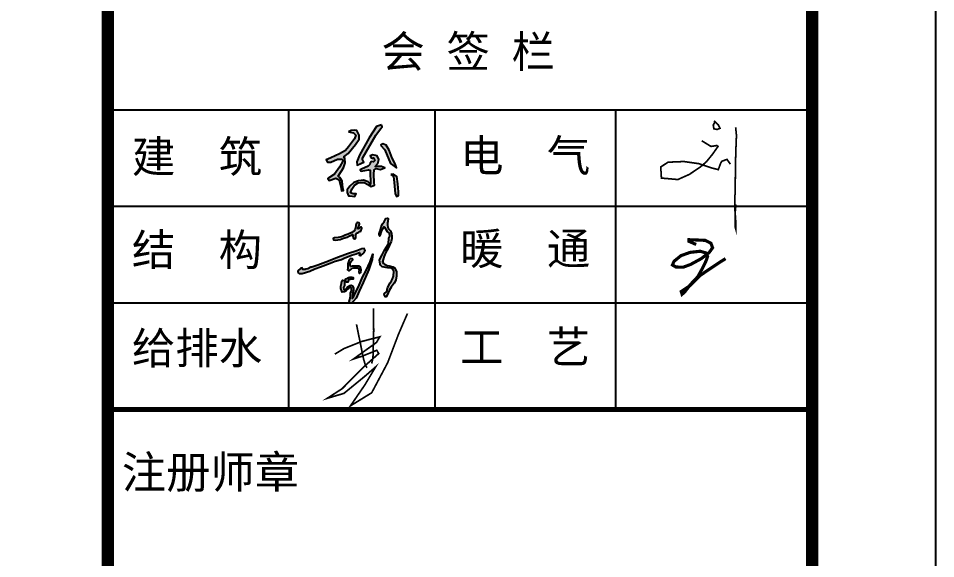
# Model space of a CAD drawing. Extents: x 69728788 to 150676229, y 20327566 to 43663798.
# Drawn here: x 75482200 to 75489625, y 20704966 to 20709343 of the extents above; entities that cross this region are included whole.
import ezdxf

# ---------------------------------------------------------------- set-up
doc = ezdxf.new("R2010")
doc.units = 0
doc.header["$LTSCALE"] = 1000
doc.header["$MEASUREMENT"] = 0
doc.layers.get('0').update_dxf_attribs({"linetype": 'CONTINUOUS'})
doc.layers.add('PUB_TITLE', color=4, linetype='CONTINUOUS')
doc.layers.add('图框', color=253, linetype='CONTINUOUS')
doc.styles.add('STYLE-黑体', font='simhei.ttf')
doc.styles.add('黑体', font='simhei.ttf', dxfattribs={"width": 0.6, "height": 4.3})

msp = doc.modelspace()

# ---------------------------------------------------------------- hatches: boundary and pattern name
h = msp.add_hatch(color=256)
h.paths.add_polyline_path([(75485214.1, 20708078.5), (75485237.8, 20708061.8), (75485241.7, 20708013.7), (75485250, 20707923.3), (75485261.4, 20707899.2), (75485277.2, 20707908), (75485277.2, 20707938.6), (75485270.6, 20708002.1), (75485262.7, 20708060.3), (75485236.9, 20708080.9)])
h.paths.add_polyline_path([(75485132.8, 20708316.5), (75485167.7, 20708278.7), (75485213, 20708165.9), (75485260.7, 20708131.7), (75485249.6, 20708163.5), (75485225, 20708210.7), (75485200.3, 20708275.6), (75485178.1, 20708314.5), (75485150.3, 20708325.2)])
h.paths.add_polyline_path([(75485060, 20708208.4), (75485075.9, 20708213.1), (75485086.2, 20708191.7), (75485074.3, 20708181.4), (75485059.2, 20708184.1), (75485048.9, 20708168.3), (75485045.7, 20708157.6), (75485032.2, 20708144.5), (75484977, 20708122.2), (75484965.9, 20708116.7), (75484975.8, 20708106), (75485033, 20708116.7), (75485047.3, 20708113.5), (75485046.5, 20708092.5), (75485049.7, 20708015.6), (75485049.3, 20707999.8), (75485031, 20708018), (75484994.1, 20708032.3), (75484953.2, 20708027.5), (75484914.7, 20708013.6), (75484883.7, 20707983.9), (75484861.4, 20707952.9), (75484862.2, 20707930.7), (75484871.8, 20707906.1), (75484884.5, 20707906.1), (75484923.8, 20707899.7), (75484934.5, 20707920.8), (75484909.5, 20707920.8), (75484889.6, 20707928.3), (75484899.2, 20707958.5), (75484922.2, 20707991), (75484951.2, 20708009.3), (75484974.6, 20708012.8), (75484998.1, 20708014), (75485029.4, 20707996.2), (75485056.4, 20707979.9), (75485082.7, 20707991.4), (75485080.7, 20708012.5), (75485077.1, 20708081.1), (75485079.5, 20708116.8), (75485097.4, 20708125.8), (75485127.6, 20708119.4), (75485165.3, 20708131.3), (75485139.5, 20708141.3), (75485087.5, 20708142.9), (75485108.9, 20708167.9), (75485117.7, 20708198), (75485104.5, 20708229.8), (75485070, 20708238.1), (75485048.9, 20708227.8)])
h.paths.add_polyline_path([(75485140.1, 20708481), (75485099.6, 20708466.8), (75485040.9, 20708375.2), (75484960.4, 20708233.9), (75484939.6, 20708179.7), (75484941.7, 20708154.5), (75484978.1, 20708169.6), (75484995.5, 20708176.9), (75484985.7, 20708199), (75484985.2, 20708211.1), (75485093.6, 20708397.5), (75485132, 20708447.6), (75485145.9, 20708464.3)])
h.paths.add_polyline_path([(75484872.6, 20708424.1), (75484913.4, 20708415.9), (75484931.8, 20708396.4), (75484919.8, 20708367.9), (75484871.6, 20708301.5), (75484849.3, 20708272.2), (75484799.6, 20708245.4), (75484730.6, 20708211.5), (75484690.9, 20708196.3), (75484701.4, 20708176.4), (75484728.9, 20708176.4), (75484782.7, 20708202.7), (75484817.8, 20708202.7), (75484828, 20708190.1), (75484800.2, 20708138), (75484757.9, 20708080), (75484704.6, 20708045.7), (75484717.1, 20708028.4), (75484770.8, 20708047.3), (75484797, 20708035.3), (75484809.9, 20707977.4), (75484815.6, 20707944.8), (75484831.3, 20707948.8), (75484825.7, 20707968.1), (75484820.8, 20708022.9), (75484802.7, 20708052.4), (75484789, 20708065.3), (75484833, 20708132.9), (75484845.9, 20708171.6), (75484843, 20708207.4), (75484833.4, 20708220.7), (75484870.9, 20708248.9), (75484928.2, 20708320.2), (75484958.5, 20708363.7), (75484958.5, 20708395.9), (75484939.1, 20708434.2), (75484921, 20708437.9), (75484893.1, 20708434.6)])
h = msp.add_hatch(color=256)
h.paths.add_polyline_path([(75484600.1, 20707313.3), (75484645.4, 20707329.5), (75484724.9, 20707358.3), (75484765.4, 20707376.1), (75484814.8, 20707389.2), (75484842.8, 20707404.1), (75484876.8, 20707415.4), (75484897.6, 20707423.2), (75484934.7, 20707436.5), (75484952.7, 20707443.6), (75484962.7, 20707445.6), (75484964.4, 20707434.8), (75484959.8, 20707423.9), (75484969, 20707421.4), (75484974.4, 20707423.5), (75484989.8, 20707434.4), (75484998.6, 20707446.1), (75485007.8, 20707462.7), (75484999.9, 20707477.3), (75484981.5, 20707474.4), (75484940.1, 20707459.8), (75484863.3, 20707434), (75484769.6, 20707399.2), (75484710.8, 20707376.7), (75484624.2, 20707344.7), (75484574.3, 20707326.3), (75484567.3, 20707327.9), (75484542.7, 20707314.5), (75484526.2, 20707310.8), (75484522.5, 20707307.5), (75484502.7, 20707307.5), (75484501, 20707316.5), (75484497.3, 20707322.6), (75484486.9, 20707319.1), (75484481.5, 20707313.9), (75484464.5, 20707300.5), (75484461.7, 20707292.5), (75484464.3, 20707281.7), (75484473.7, 20707275.3), (75484496.6, 20707275.3), (75484558.2, 20707295.8)])
h.paths.add_polyline_path([(75484937.3, 20707602.6), (75484945.6, 20707606.6), (75484957, 20707609.8), (75484965.2, 20707615.6), (75484971.8, 20707619.7), (75484974.2, 20707625.7), (75484978.6, 20707631.2), (75484979.9, 20707643.3), (75484972.7, 20707653.2), (75484965.6, 20707649.7), (75484958.8, 20707641.7), (75484951.5, 20707636.9), (75484947.4, 20707645.5), (75484950.9, 20707650.5), (75484954.8, 20707658.1), (75484959.6, 20707666.8), (75484962.2, 20707674.2), (75484962.2, 20707681.5), (75484960, 20707686.8), (75484948.5, 20707688.1), (75484940.9, 20707687.2), (75484938.3, 20707683.1), (75484935.7, 20707675.9), (75484932.8, 20707668.9), (75484931.8, 20707658.3), (75484930.2, 20707649.6), (75484926.8, 20707636.1), (75484925, 20707626.5), (75484919.1, 20707618.7), (75484911.5, 20707615.9), (75484898.7, 20707607.2), (75484870.2, 20707595.1), (75484845.3, 20707586.1), (75484829.9, 20707579), (75484814.5, 20707572.8), (75484788.8, 20707567.2), (75484760.1, 20707565.1), (75484748.7, 20707560.6), (75484750.3, 20707548.8), (75484768.3, 20707546.7), (75484804.3, 20707552.5), (75484833.1, 20707562.3), (75484861.9, 20707570.8), (75484879.5, 20707580.6), (75484896.9, 20707587.1), (75484905.7, 20707590.8), (75484909.4, 20707587), (75484908.5, 20707578), (75484910.3, 20707566.7), (75484915.3, 20707558.4), (75484921.3, 20707557.2), (75484929.2, 20707560.7), (75484932.2, 20707567.5), (75484932.2, 20707581.4), (75484932.6, 20707593.9)])
h.paths.add_polyline_path([(75484887.5, 20707331.8), (75484886.7, 20707344.6), (75484886.4, 20707361.7), (75484893.8, 20707372.4), (75484906.8, 20707385.4), (75484904.8, 20707394.5), (75484889, 20707396.8), (75484878, 20707387.7), (75484871.4, 20707369.1), (75484866.8, 20707353), (75484868, 20707328.3), (75484866.4, 20707315.1), (75484864.5, 20707304.9), (75484871.5, 20707300.1), (75484880.8, 20707300.1), (75484892.4, 20707309), (75484901, 20707318.3), (75484916.1, 20707322.2), (75484937.2, 20707322.8), (75484944.9, 20707320.6), (75484953.9, 20707315.4), (75484957.8, 20707303.9), (75484954.9, 20707291.4), (75484957.8, 20707279.6), (75484964.2, 20707278.6), (75484972.2, 20707283.7), (75484975.7, 20707304.6), (75484970.9, 20707327.3), (75484956.5, 20707336), (75484931.5, 20707335.6), (75484901, 20707334.3)], flags=17)
h.paths.add_polyline_path([(75484877.3, 20707225.6), (75484886.8, 20707228.3), (75484909.2, 20707231.1), (75484909.7, 20707242.5), (75484900.2, 20707245.5), (75484882.6, 20707245.7), (75484874.8, 20707242.5), (75484861.9, 20707236), (75484850.7, 20707232.8), (75484847.4, 20707223.3), (75484851.2, 20707210.9), (75484857.2, 20707204.4), (75484866.4, 20707205.2), (75484868.9, 20707212.6)], flags=17)
h.paths.add_polyline_path([(75484833, 20707162.6), (75484838.8, 20707179.6), (75484838.8, 20707202.3), (75484836.1, 20707217.9), (75484824.1, 20707221.5), (75484817.4, 20707214.4), (75484814.7, 20707196.1), (75484809.8, 20707174.6), (75484809.8, 20707153.2), (75484817.2, 20707132.8), (75484822.1, 20707126), (75484839.4, 20707127.2), (75484851.7, 20707132.8), (75484861.5, 20707146.3), (75484871.3, 20707153), (75484878.7, 20707158.6), (75484887.3, 20707165.9), (75484897.8, 20707156.1), (75484896, 20707133.4), (75484889.8, 20707118), (75484888.6, 20707091), (75484883, 20707066.4), (75484878.7, 20707050.4), (75484883.7, 20707037.5), (75484896.6, 20707036.2), (75484910.7, 20707048.5), (75484934.1, 20707076.8), (75484958.7, 20707132.1), (75484991, 20707202.8), (75485036.4, 20707307.4), (75485064.3, 20707388.3), (75485069.2, 20707433), (75485047.5, 20707370.2), (75485012, 20707295.1), (75484987.1, 20707246.6), (75484954.2, 20707166.9), (75484936.7, 20707138.1), (75484915.4, 20707093.6), (75484902.4, 20707072.4), (75484903.6, 20707091.7), (75484908.3, 20707121.2), (75484914.2, 20707141.6), (75484912.3, 20707157.4), (75484904.4, 20707174.7), (75484894.2, 20707181.3), (75484882.6, 20707179.6), (75484865.2, 20707167.9), (75484857.1, 20707156.3), (75484845.5, 20707142.1), (75484834.3, 20707145.2)])
msp.add_hatch(color=256).paths.add_polyline_path([(75485155, 20707356.3), (75485147, 20707371.6), (75485151.7, 20707390.2), (75485161.7, 20707416.2), (75485174.3, 20707449.4), (75485191.7, 20707474.7), (75485217.7, 20707535.2), (75485222, 20707558.3), (75485222.4, 20707578.1), (75485221.5, 20707599.4), (75485213.5, 20707620.6), (75485195, 20707636.6), (75485191.7, 20707647.5), (75485189.4, 20707669.2), (75485187.9, 20707684.8), (75485189.8, 20707698), (75485194.6, 20707722.5), (75485187.5, 20707724.4), (75485175.2, 20707722.1), (75485160.6, 20707693.3), (75485146.4, 20707677.7), (75485135.5, 20707655.1), (75485127.5, 20707621.5), (75485119.5, 20707598.4), (75485119.5, 20707586.6), (75485126.1, 20707579.5), (75485127.5, 20707589.5), (75485137.9, 20707615.9), (75485144.5, 20707632.9), (75485154.4, 20707652.2), (75485160.2, 20707655.1), (75485166.8, 20707649.5), (75485180.4, 20707626.3), (75485189, 20707613.7), (75485203.2, 20707602), (75485206.7, 20707577.3), (75485200.1, 20707562.2), (75485195.1, 20707516.2), (75485164.5, 20707465.1), (75485145.5, 20707427.1), (75485123.9, 20707387), (75485127.5, 20707351.6), (75485132.7, 20707342.9), (75485143.8, 20707329.6), (75485190.8, 20707320.9), (75485219.2, 20707319.7), (75485232.5, 20707309.9), (75485238.3, 20707293.6), (75485236, 20707255.4), (75485227.9, 20707232.2), (75485220.3, 20707216.5), (75485208.7, 20707200.9), (75485187.9, 20707160.3), (75485182.6, 20707129), (75485160, 20707111), (75485162.9, 20707096), (75485169.9, 20707086.1), (75485176.8, 20707086.1), (75485185, 20707100.6), (75485202.4, 20707137.7), (75485218.8, 20707163.9), (75485241, 20707198), (75485254.4, 20707220.6), (75485261.3, 20707257.1), (75485261.3, 20707291.2), (75485244.3, 20707321.7), (75485230.3, 20707330.3), (75485201, 20707338.3), (75485185.7, 20707339.6), (75485165, 20707350.3)])

# ---------------------------------------------------------------- linework, layer by layer
for points in [[(75485140.1, 20708481), (75485099.6, 20708466.8), (75485040.9, 20708375.2), (75484960.4, 20708233.9), (75484939.6, 20708179.7), (75484941.7, 20708154.5), (75484978.1, 20708169.6), (75484995.5, 20708176.9), (75484985.7, 20708199), (75484985.2, 20708211.1), (75485093.6, 20708397.5), (75485132, 20708447.6), (75485145.9, 20708464.3), (75485140.1, 20708481)], [(75484872.6, 20708424.1), (75484913.4, 20708415.9), (75484931.8, 20708396.4), (75484919.8, 20708367.9), (75484871.6, 20708301.5), (75484849.3, 20708272.2), (75484799.6, 20708245.4), (75484730.6, 20708211.5), (75484690.9, 20708196.3), (75484701.4, 20708176.4), (75484728.9, 20708176.4), (75484782.7, 20708202.7), (75484817.8, 20708202.7), (75484828, 20708190.1), (75484800.2, 20708138), (75484757.9, 20708080), (75484704.6, 20708045.7), (75484717.1, 20708028.4), (75484770.8, 20708047.3), (75484797, 20708035.3), (75484809.9, 20707977.4), (75484815.6, 20707944.8), (75484831.3, 20707948.8), (75484825.7, 20707968.1), (75484820.8, 20708022.9), (75484802.7, 20708052.4), (75484789, 20708065.3), (75484833, 20708132.9), (75484845.9, 20708171.6), (75484843, 20708207.4), (75484833.4, 20708220.7), (75484870.9, 20708248.9), (75484928.2, 20708320.2), (75484958.5, 20708363.7), (75484958.5, 20708395.9), (75484939.1, 20708434.2), (75484921, 20708437.9), (75484893.1, 20708434.6), (75484872.6, 20708424.1)], [(75485132.8, 20708316.5), (75485167.7, 20708278.7), (75485213, 20708165.9), (75485260.7, 20708131.7), (75485249.6, 20708163.5), (75485225, 20708210.7), (75485200.3, 20708275.6), (75485178.1, 20708314.5), (75485150.3, 20708325.2), (75485132.8, 20708316.5)], [(75485060, 20708208.4), (75485075.9, 20708213.1), (75485075.9, 20708213.1), (75485086.2, 20708191.7), (75485074.3, 20708181.4), (75485059.2, 20708184.1), (75485048.9, 20708168.3), (75485045.7, 20708157.6), (75485032.2, 20708144.5), (75484977, 20708122.2), (75484965.9, 20708116.7), (75484975.8, 20708106), (75484975.8, 20708106), (75485033, 20708116.7), (75485047.3, 20708113.5), (75485046.5, 20708092.5), (75485049.7, 20708015.6), (75485049.3, 20707999.8), (75485031, 20708018), (75484994.1, 20708032.3), (75484953.2, 20708027.5), (75484914.7, 20708013.6), (75484883.7, 20707983.9), (75484861.4, 20707952.9), (75484862.2, 20707930.7), (75484871.8, 20707906.1), (75484884.5, 20707906.1), (75484923.8, 20707899.7), (75484934.5, 20707920.8), (75484909.5, 20707920.8), (75484889.6, 20707928.3), (75484899.2, 20707958.5), (75484922.2, 20707991), (75484951.2, 20708009.3), (75484974.6, 20708012.8), (75484998.1, 20708014), (75485029.4, 20707996.2), (75485056.4, 20707979.9), (75485082.7, 20707991.4), (75485080.7, 20708012.5), (75485077.1, 20708081.1), (75485079.5, 20708116.8), (75485097.4, 20708125.8), (75485127.6, 20708119.4), (75485165.3, 20708131.3), (75485139.5, 20708141.3), (75485087.5, 20708142.9), (75485108.9, 20708167.9), (75485117.7, 20708198), (75485104.5, 20708229.8), (75485070, 20708238.1), (75485048.9, 20708227.8), (75485060, 20708208.4)], [(75485214.1, 20708078.5), (75485237.8, 20708061.8), (75485241.7, 20708013.7), (75485250, 20707923.3), (75485261.4, 20707899.2), (75485277.2, 20707908), (75485277.2, 20707938.6), (75485270.6, 20708002.1), (75485262.7, 20708060.3), (75485236.9, 20708080.9), (75485214.1, 20708078.5)], [(75484877.3, 20707225.6), (75484868.9, 20707212.6), (75484866.4, 20707205.2), (75484857.2, 20707204.4), (75484851.2, 20707210.9), (75484847.4, 20707223.3), (75484850.7, 20707232.8), (75484861.9, 20707236), (75484874.8, 20707242.5), (75484882.6, 20707245.7), (75484900.2, 20707245.5), (75484909.7, 20707242.5), (75484909.2, 20707231.1), (75484886.8, 20707228.3), (75484877.3, 20707225.6), (75484877.3, 20707225.6)]]:
    msp.add_lwpolyline(points)
for points, const_width in [([(75487831.3, 20708512.3), (75487864.6, 20708481.2), (75487879.6, 20708452.2), (75487856, 20708442.6), (75487830.2, 20708447.9), (75487824.9, 20708478), (75487836.7, 20708500.5)], 13.7), ([(75488006.1, 20708459.5), (75488012.6, 20708394.1), (75488007.2, 20708260), (75488005.1, 20708164.6), (75488002.1, 20707936.7), (75487999.1, 20707878.8), (75487999.8, 20707795.2), (75488007.4, 20707693.5), (75488007.4, 20707634.8), (75488002.8, 20707651.3), (75488002.1, 20707768.1), (75488008.9, 20707835.1)], 13.7), ([(75487731.5, 20708351.2), (75487806.6, 20708305.1), (75487853.8, 20708312.6), (75487863.4, 20708305.1), (75487820.5, 20708243.9), (75487770.1, 20708181.7), (75487721.8, 20708139.9), (75487631.7, 20708078.8), (75487538.3, 20708037), (75487405.3, 20708048.8), (75487399.9, 20708138.9), (75487458.9, 20708177.5), (75487587.7, 20708182.8), (75487707.9, 20708165.7), (75487810.9, 20708131.3), (75487865.6, 20708117.4), (75487886, 20708172.1), (75487895.6, 20708186), (75487936.4, 20708200), (75487963.2, 20708161.4)], 13.7), ([(75487686.7, 20707511), (75487627.5, 20707536.7), (75487628.4, 20707549.6), (75487659.2, 20707548.7), (75487759.5, 20707544.4), (75487805.8, 20707521.3), (75487819.5, 20707484.4), (75487791.3, 20707445), (75487726.1, 20707395.4), (75487641.2, 20707349.1), (75487581.2, 20707326.8), (75487522.9, 20707328.5), (75487494.6, 20707344.8), (75487507.5, 20707374.8), (75487563.2, 20707420.2), (75487636.9, 20707446.8), (75487719.2, 20707456.2), (75487766.4, 20707442.5), (75487779.2, 20707415.1), (75487769, 20707383.4), (75487739, 20707320.8), (75487700.4, 20707250.6), (75487637.8, 20707183.8), (75487593.2, 20707125.5), (75487572.6, 20707107.5), (75487565.8, 20707129.8), (75487637.8, 20707177.8), (75487715.8, 20707258.3), (75487878.7, 20707367.9), (75487924.6, 20707396.1)], 25.5), ([(75485073.8, 20706994.2), (75485076.3, 20706811.6), (75485072.6, 20706662.5), (75485070.1, 20706589.3), (75485060.1, 20706547)], 13.7), ([(75484761.8, 20706622.8), (75484835.2, 20706667.5), (75484980.6, 20706725.9), (75485126, 20706763.2), (75485098.7, 20706717.2), (75484912.2, 20706583), (75484980.6, 20706605.4), (75485101.2, 20706653.8), (75485117.3, 20706627.8), (75484989.3, 20706513.5), (75484821.5, 20706343.3), (75484700.9, 20706265.1), (75484835.2, 20706304.8), (75485006.7, 20706445.2), (75485092.5, 20706519.7), (75485005.4, 20706374.4), (75484888.6, 20706204.2), (75485060.1, 20706309.8), (75485189.4, 20706553.2), (75485277.7, 20706785.5), (75485349.7, 20706952)], 13.7), ([(75484937.1, 20706863.9), (75484994.3, 20706583), (75485010.4, 20706529.6), (75485022.8, 20706512.2)], 13.7)]:
    msp.add_lwpolyline(points, dxfattribs=dict(const_width=const_width))
for points in [[(75484814.5, 20707572.8), (75484788.8, 20707567.2), (75484760.1, 20707565.1), (75484748.7, 20707560.6), (75484750.3, 20707548.8), (75484768.3, 20707546.7), (75484804.3, 20707552.5), (75484833.1, 20707562.3), (75484861.9, 20707570.8), (75484879.5, 20707580.6), (75484896.9, 20707587.1), (75484905.7, 20707590.8), (75484905.7, 20707590.8), (75484909.4, 20707587), (75484908.5, 20707578), (75484910.3, 20707566.7), (75484915.3, 20707558.4), (75484921.3, 20707557.2), (75484929.2, 20707560.7), (75484932.2, 20707567.5), (75484932.2, 20707581.4), (75484932.6, 20707593.9), (75484937.3, 20707602.6), (75484945.6, 20707606.6), (75484957, 20707609.8), (75484965.2, 20707615.6), (75484971.8, 20707619.7), (75484974.2, 20707625.7), (75484978.6, 20707631.2), (75484979.9, 20707643.3), (75484972.7, 20707653.2), (75484965.6, 20707649.7), (75484958.8, 20707641.7), (75484951.5, 20707636.9), (75484951.5, 20707636.9), (75484951.5, 20707636.9), (75484947.4, 20707645.5), (75484950.9, 20707650.5), (75484954.8, 20707658.1), (75484959.6, 20707666.8), (75484962.2, 20707674.2), (75484962.2, 20707681.5), (75484960, 20707686.8), (75484948.5, 20707688.1), (75484940.9, 20707687.2), (75484938.3, 20707683.1), (75484935.7, 20707675.9), (75484932.8, 20707668.9), (75484931.8, 20707658.3), (75484930.2, 20707649.6), (75484926.8, 20707636.1), (75484925, 20707626.5), (75484919.1, 20707618.7), (75484911.5, 20707615.9), (75484898.7, 20707607.2), (75484870.2, 20707595.1), (75484845.3, 20707586.1), (75484829.9, 20707579), (75484814.5, 20707572.8)], [(75485154.4, 20707652.2), (75485144.5, 20707632.9), (75485137.9, 20707615.9), (75485127.5, 20707589.5), (75485126.1, 20707579.5), (75485119.5, 20707586.6), (75485119.5, 20707598.4), (75485127.5, 20707621.5), (75485135.5, 20707655.1), (75485146.4, 20707677.7), (75485160.6, 20707693.3), (75485175.2, 20707722.1), (75485187.5, 20707724.4), (75485194.6, 20707722.5), (75485189.8, 20707698), (75485187.9, 20707684.8), (75485189.4, 20707669.2), (75485191.7, 20707647.5), (75485195, 20707636.6), (75485213.5, 20707620.6), (75485221.5, 20707599.4), (75485222.4, 20707578.1), (75485222, 20707558.3), (75485217.7, 20707535.2), (75485191.7, 20707474.7), (75485174.3, 20707449.4), (75485161.7, 20707416.2), (75485151.7, 20707390.2), (75485147, 20707371.6), (75485155, 20707356.3), (75485165, 20707350.3), (75485185.7, 20707339.6), (75485201, 20707338.3), (75485230.3, 20707330.3), (75485244.3, 20707321.7), (75485261.3, 20707291.2), (75485261.3, 20707257.1), (75485254.4, 20707220.6), (75485241, 20707198), (75485218.8, 20707163.9), (75485202.4, 20707137.7), (75485185, 20707100.6), (75485176.8, 20707086.1), (75485169.9, 20707086.1), (75485162.9, 20707096), (75485160, 20707111), (75485182.6, 20707129), (75485187.9, 20707160.3), (75485208.7, 20707200.9), (75485220.3, 20707216.5), (75485227.9, 20707232.2), (75485236, 20707255.4), (75485238.3, 20707293.6), (75485232.5, 20707309.9), (75485219.2, 20707319.7), (75485190.8, 20707320.9), (75485143.8, 20707329.6), (75485132.7, 20707342.9), (75485127.5, 20707351.6), (75485123.9, 20707387), (75485145.5, 20707427.1), (75485164.5, 20707465.1), (75485195.1, 20707516.2), (75485200.1, 20707562.2), (75485206.7, 20707577.3), (75485203.2, 20707602), (75485189, 20707613.7), (75485180.4, 20707626.3), (75485166.8, 20707649.5), (75485160.2, 20707655.1), (75485154.4, 20707652.2)], [(75484567.3, 20707327.9), (75484542.7, 20707314.5), (75484526.2, 20707310.8), (75484522.5, 20707307.5), (75484502.7, 20707307.5), (75484501, 20707316.5), (75484497.3, 20707322.6), (75484486.9, 20707319.1), (75484481.5, 20707313.9), (75484464.5, 20707300.5), (75484461.7, 20707292.5), (75484464.3, 20707281.7), (75484473.7, 20707275.3), (75484496.6, 20707275.3), (75484558.2, 20707295.8), (75484600.1, 20707313.3), (75484645.4, 20707329.5), (75484724.9, 20707358.3), (75484765.4, 20707376.1), (75484814.8, 20707389.2), (75484842.8, 20707404.1), (75484876.8, 20707415.4), (75484897.6, 20707423.2), (75484934.7, 20707436.5), (75484952.7, 20707443.6), (75484962.7, 20707445.6), (75484964.4, 20707434.8), (75484959.8, 20707423.9), (75484969, 20707421.4), (75484974.4, 20707423.5), (75484989.8, 20707434.4), (75484998.6, 20707446.1), (75485007.8, 20707462.7), (75484999.9, 20707477.3), (75484981.5, 20707474.4), (75484940.1, 20707459.8), (75484863.3, 20707434), (75484769.6, 20707399.2), (75484710.8, 20707376.7), (75484624.2, 20707344.7), (75484574.3, 20707326.3), (75484567.3, 20707327.9)], [(75484809.8, 20707153.2), (75484809.8, 20707174.6), (75484814.7, 20707196.1), (75484817.4, 20707214.4), (75484824.1, 20707221.5), (75484836.1, 20707217.9), (75484838.8, 20707202.3), (75484838.8, 20707179.6), (75484833, 20707162.6), (75484834.3, 20707145.2), (75484845.5, 20707142.1), (75484857.1, 20707156.3), (75484865.2, 20707167.9), (75484882.6, 20707179.6), (75484894.2, 20707181.3), (75484904.4, 20707174.7), (75484912.3, 20707157.4), (75484914.2, 20707141.6), (75484908.3, 20707121.2), (75484903.6, 20707091.7), (75484902.4, 20707072.4), (75484915.4, 20707093.6), (75484936.7, 20707138.1), (75484954.2, 20707166.9), (75484987.1, 20707246.6), (75485012, 20707295.1), (75485047.5, 20707370.2), (75485069.2, 20707433), (75485064.3, 20707388.3), (75485036.4, 20707307.4), (75484991, 20707202.8), (75484958.7, 20707132.1), (75484934.1, 20707076.8), (75484910.7, 20707048.5), (75484896.6, 20707036.2), (75484883.7, 20707037.5), (75484878.7, 20707050.4), (75484883, 20707066.4), (75484888.6, 20707091), (75484889.8, 20707118), (75484896, 20707133.4), (75484896, 20707133.4), (75484897.8, 20707156.1), (75484887.3, 20707165.9), (75484878.7, 20707158.6), (75484871.3, 20707153), (75484861.5, 20707146.3), (75484851.7, 20707132.8), (75484839.4, 20707127.2), (75484822.1, 20707126), (75484817.2, 20707132.8), (75484809.8, 20707153.2)], [(75484886.7, 20707344.6), (75484886.4, 20707361.7), (75484893.8, 20707372.4), (75484906.8, 20707385.4), (75484904.8, 20707394.5), (75484889, 20707396.8), (75484878, 20707387.7), (75484871.4, 20707369.1), (75484866.8, 20707353), (75484868, 20707328.3), (75484866.4, 20707315.1), (75484864.5, 20707304.9), (75484871.5, 20707300.1), (75484880.8, 20707300.1), (75484892.4, 20707309), (75484901, 20707318.3), (75484916.1, 20707322.2), (75484937.2, 20707322.8), (75484944.9, 20707320.6), (75484953.9, 20707315.4), (75484957.8, 20707303.9), (75484954.9, 20707291.4), (75484957.8, 20707279.6), (75484964.2, 20707278.6), (75484972.2, 20707283.7), (75484975.7, 20707304.6), (75484970.9, 20707327.3), (75484956.5, 20707336), (75484931.5, 20707335.6), (75484901, 20707334.3), (75484887.5, 20707331.8), (75484886.7, 20707344.6)]]:
    msp.add_lwpolyline(points, close=True)
at = {"layer": 'PUB_TITLE'}
msp.add_lwpolyline([(75430225.1, 20683966.1), (75430225.1, 20725966.1), (75489625.1, 20725966.1), (75489625.1, 20683966.1)], close=True, dxfattribs=at)
at = {"layer": 'PUB_TITLE', "const_width": 100}
msp.add_lwpolyline([(75432725.1, 20684966.1), (75488625.1, 20684966.1), (75488625.1, 20724966.1), (75432725.1, 20724966.1)], close=True, dxfattribs=at)
at = {"layer": '图框', "color": 4}
msp.add_line((75482925.1, 20724966.1), (75482925.1, 20684966.1), dxfattribs=at)
at = {"layer": '图框', "color": 0}
for p, q in [((75482925.1, 20708601.2), (75488603, 20708601.2)), ((75482925.1, 20707820.4), (75488603, 20707820.4)), ((75482925.1, 20707039.5), (75488603, 20707039.5)), ((75482925.1, 20706173.1), (75488625.1, 20706173.1))]:
    msp.add_line(p, q, dxfattribs=at)
at = {"layer": '图框', "color": 4, "const_width": 98.6}
msp.add_lwpolyline([(75482925.1, 20724966.1), (75482925.1, 20684966.1)], dxfattribs=at)
msp.add_lwpolyline([(75482925.1, 20724966.1), (75488625.1, 20724966.1), (75488625.1, 20684966.1), (75482925.1, 20684966.1)], close=True, dxfattribs=at)
at = {"layer": '图框', "color": 0}
for points in [[(75484389.2, 20706173.1), (75484389.2, 20708601.2)], [(75485572.6, 20706173.1), (75485572.6, 20708601.2)], [(75487036.7, 20706173.1), (75487036.7, 20708601.2)]]:
    msp.add_lwpolyline(points, dxfattribs=at)
at = {"layer": '图框', "color": 0, "const_width": 40.3}
msp.add_lwpolyline([(75482925.1, 20706173.1), (75488625.1, 20706173.1)], dxfattribs=at)

# ---------------------------------------------------------------- texts
at = {"layer": '图框', "color": 0, "style": 'STYLE-黑体'}
for s, p in [('会 签 栏', (75485138.7, 20708945.2)), ('建  筑', (75483119.1, 20708093.6)), ('电  气', (75485775.6, 20708102.1)), ('结  构', (75483119.1, 20707339.5)), ('暖  通', (75485775.6, 20707348)), ('工  艺', (75485775.6, 20706551.5)), ('给排水', (75483119.1, 20706543))]:
    msp.add_text(s, height=257.69, dxfattribs=at).set_placement(p)
at = {"layer": '图框', "color": 4, "style": '黑体'}
msp.add_text('注册师章', height=262.94, dxfattribs=at).set_placement((75483037.7, 20705535.8))

doc.saveas('drawing.dxf')
